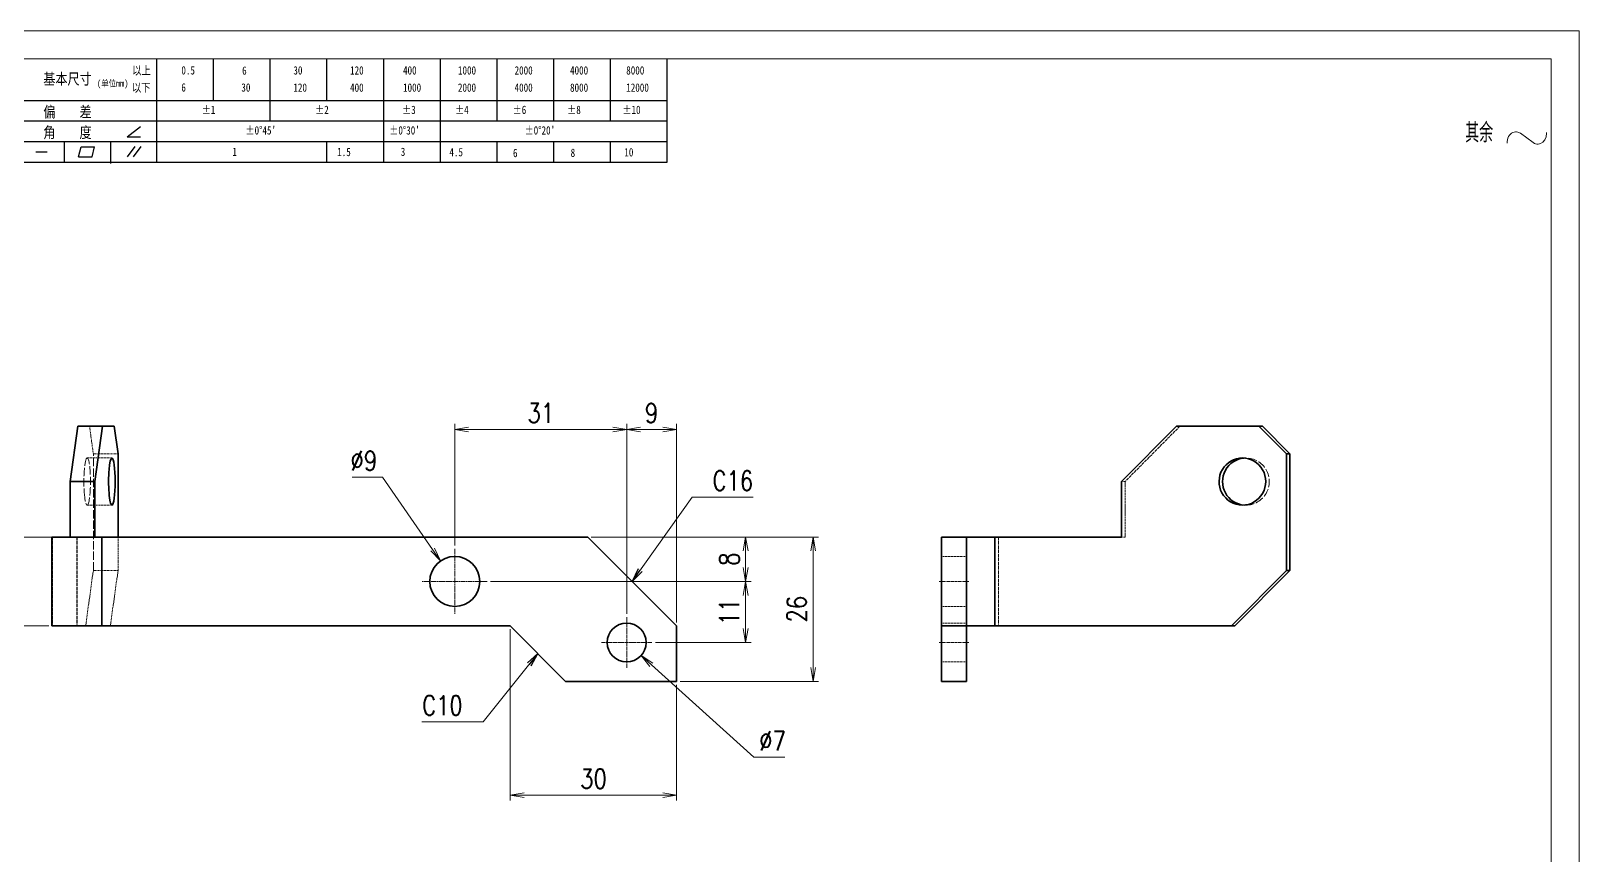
# Model space of a CAD drawing. Header units: millimetres. Extents: x 53130 to 124945, y -23470 to -1811.
# Drawn here: x 54905.7 to 55184.9, y -2377.6 to -2229.1 of the extents above; entities that cross this region are included whole.
import ezdxf

# ---------------------------------------------------------------- set-up
doc = ezdxf.new("R2010")
doc.units = ezdxf.units.MM
doc.header["$LTSCALE"] = 0.5
for name, pattern in [('AM_ISO02W050x2', [3.75, 3, -0.75]), ('AM_ISO08W050x2', [9, 6, -0.75, 1.5, -0.75]), ('DOT2', [0.125, 0, -0.125])]:
    doc.linetypes.add(name, pattern=pattern)
for name, color, linetype, lineweight in [('中心线', 2, 'AM_ISO08W050x2', 18), ('图框', 7, 'Continuous', 18), ('标注线', 3, 'Continuous', 18), ('粗实线', 7, 'Continuous', 35), ('虚线', 1, 'AM_ISO02W050x2', 18)]:
    doc.layers.add(name, color=color, linetype=linetype, lineweight=lineweight)
doc.layers.add('图\\M+19E79\\M+195B6\\M+18E9A', color=7, linetype='Continuous')
doc.layers.add('打印', color=7, linetype='Continuous', lineweight=15, plot=False)
doc.layers.add('打印-禁用', color=7, linetype='Continuous', lineweight=15, plot=False)
doc.styles.add('DIM', font='romans.shx', dxfattribs={"width": 0.8, "bigfont": 'bigfont.shx'})
doc.styles.add('国标', font='simfang.ttf', dxfattribs={"width": 0.8})
doc.styles.add('机械长仿宋', font='gbenor.shx', dxfattribs={"height": 1, "bigfont": 'gbcbig.shx'})
doc.dimstyles.new('XR 1-1', dxfattribs={"dimtxt": 3.5, "dimasz": 2.5, "dimexe": 1, "dimexo": 0.625, "dimgap": 1.2, "dimtad": 1, "dimtoh": 1, "dimdsep": 46, "dimtxsty": 'DIM', "dimblk": 'OPEN', "dimcen": 0, "dimclrd": 8, "dimclre": 8, "dimclrt": 2, "dimazin": 2, "dimtfac": 0.5, "dimtmove": 0, "dimatfit": 3, "dimldrblk": 'OPEN', "dimfxl": 0, "dimtolj": 2, "dimlwd": 18, "dimlwe": 18, "dimarcsym": 0})
doc.dimstyles.new('XR 1-1$0', dxfattribs={"dimtxt": 3.5, "dimasz": 2.5, "dimexe": 1, "dimexo": 0.625, "dimgap": 1.2, "dimtad": 1, "dimzin": 9, "dimdsep": 46, "dimtxsty": 'DIM', "dimblk": 'OPEN', "dimcen": 0, "dimclrd": 8, "dimclre": 8, "dimclrt": 2, "dimazin": 2, "dimtfac": 0.5, "dimtmove": 0, "dimatfit": 3, "dimldrblk": 'OPEN', "dimfxl": 0, "dimtolj": 2, "dimlwd": 18, "dimlwe": 18, "dimarcsym": 0})
doc.dimstyles.new('XR 1-1$3', dxfattribs={"dimtxt": 3.5, "dimasz": 2.5, "dimexe": 1, "dimexo": 0.625, "dimgap": 1.2, "dimtad": 1, "dimtoh": 1, "dimdsep": 46, "dimtxsty": 'DIM', "dimblk": 'OPEN', "dimcen": 0, "dimclrd": 8, "dimclre": 8, "dimclrt": 2, "dimazin": 2, "dimtfac": 0.5, "dimtofl": 0, "dimtmove": 0, "dimatfit": 3, "dimldrblk": 'OPEN', "dimfxl": 0, "dimtolj": 2, "dimlwd": 18, "dimlwe": 18, "dimarcsym": 0})

# ---------------------------------------------------------------- blocks, each defined once
blk = doc.blocks.new('GZDEH零件A3图框V01版')
at = {"layer": '图\\M+19E79\\M+195B6\\M+18E9A', "color": 9}
for p, q in [((3021.09, -1561.98), (3021.09, -1554.46)), ((3031.31, -1561.98), (3031.31, -1554.46)), ((3041.53, -1561.98), (3041.53, -1554.46)), ((3051.75, -1561.98), (3051.75, -1554.46)), ((3061.98, -1561.98), (3061.98, -1554.46)), ((3072.2, -1561.98), (3072.2, -1554.46)), ((3082.42, -1561.98), (3082.42, -1554.46)), ((3092.64, -1561.98), (3092.64, -1554.46)), ((3102.86, -1561.98), (3102.86, -1554.46)), ((3113.09, -1573.08), (3113.09, -1554.46)), ((2996.09, -1561.98), (3113.09, -1561.98)), ((3021.09, -1573.08), (3021.09, -1561.98)), ((3041.53, -1565.68), (3041.53, -1561.98)), ((3061.98, -1573.08), (3061.98, -1561.98)), ((3072.2, -1573.08), (3072.2, -1561.98)), ((3082.42, -1565.68), (3082.42, -1561.98)), ((3092.64, -1565.68), (3092.64, -1561.98)), ((3102.86, -1565.68), (3102.86, -1561.98)), ((2996.09, -1565.68), (3113.09, -1565.68)), ((3015.75, -1568.51), (3018.15, -1566.66)), ((3015.75, -1568.51), (3018.15, -1568.51)), ((2996.09, -1569.38), (3113.09, -1569.38)), ((2999.26, -1571.23), (3001.32, -1571.23)), ((3004.42, -1573.08), (3004.42, -1569.38)), ((3006.97, -1572.12), (3007.45, -1570.33)), ((3007.45, -1570.33), (3009.86, -1570.33)), ((3009.39, -1572.12), (3009.86, -1570.33)), ((3012.75, -1573.08), (3012.75, -1569.38)), ((3015.81, -1572.12), (3017.15, -1570.26)), ((3016.89, -1572.12), (3018.23, -1570.26)), ((3051.75, -1573.08), (3051.75, -1569.38)), ((3082.42, -1573.08), (3082.42, -1569.48)), ((3092.64, -1573.08), (3092.64, -1569.38)), ((3102.86, -1573.08), (3102.86, -1569.38)), ((2990.09, -1573.08), (3113.09, -1573.08)), ((3006.97, -1572.12), (3009.39, -1572.12)), ((3012.75, -1573.33), (3012.75, -1573.08))]:
    blk.add_line(p, q, dxfattribs=at)
at = {"layer": '图框', "linetype": 'Continuous'}
for p, q in [((3272.49, -1554.46), (2882.49, -1554.46)), ((3272.49, -1832.96), (3272.49, -1554.46))]:
    blk.add_line(p, q, dxfattribs=at)
at = {"layer": '打印-禁用', "linetype": 'Continuous'}
for p, q in [((3277.49, -1549.46), (2857.49, -1549.46)), ((3277.49, -1846.46), (3277.49, -1549.46))]:
    blk.add_line(p, q, dxfattribs=at)
at = {"layer": '图\\M+19E79\\M+195B6\\M+18E9A', "color": 9, "style": '国标', "width": 0.8}
for s, height, p in [('基本尺寸', 2, (3000.6, -1559.1)), ('以上', 1.5, (3016.64, -1557.33)), ('0.5', 1.5, (3025.49, -1557.3)), ('6', 1.5, (3036.45, -1557.34)), ('30', 1.5, (3045.69, -1557.31)), ('120', 1.5, (3055.91, -1557.31)), ('400', 1.5, (3065.46, -1557.31)), ('1000', 1.5, (3075.36, -1557.31)), ('2000', 1.5, (3085.57, -1557.31)), ('4000', 1.5, (3095.57, -1557.31)), ('8000', 1.5, (3105.7, -1557.31)), ('以下', 1.5, (3016.58, -1560.43)), ('6', 1.5, (3025.49, -1560.38)), ('30', 1.5, (3036.31, -1560.39)), ('120', 1.5, (3045.69, -1560.41)), ('400', 1.5, (3055.91, -1560.41)), ('1000', 1.5, (3065.46, -1560.41)), ('2000', 1.5, (3075.36, -1560.41)), ('4000', 1.5, (3085.57, -1560.41)), ('8000', 1.5, (3095.57, -1560.41)), ('12000', 1.5, (3105.7, -1560.41)), ('偏    差', 2, (3000.6, -1565.04)), ('±1', 1.5, (3029.16, -1564.42)), ('±2', 1.5, (3049.61, -1564.42)), ('±3', 1.5, (3065.3, -1564.42)), ('±4', 1.5, (3074.85, -1564.42)), ('±6', 1.5, (3085.22, -1564.42)), ('±8', 1.5, (3095.06, -1564.42)), ('±10', 1.5, (3105.02, -1564.42)), ('角    度', 2, (3000.6, -1568.74)), ("±0%%D45'", 1.5, (3037.06, -1568.12)), ("±0%%D30'", 1.5, (3062.98, -1568.12)), ("±0%%D20'", 1.5, (3087.38, -1568.12)), ('1', 1.5, (3034.69, -1571.98)), ('1.5', 1.5, (3053.59, -1572.01)), ('3', 1.5, (3065.05, -1571.98)), ('4.5', 1.5, (3073.82, -1572.05)), ('6', 1.5, (3085.28, -1572.19)), ('8', 1.5, (3095.68, -1572.15)), ('10', 1.5, (3105.36, -1572.06))]:
    blk.add_text(s, height=height, dxfattribs=at).set_placement(p)
at = {"layer": '图\\M+19E79\\M+195B6\\M+18E9A', "color": 9, "lineweight": 15, "style": '国标', "width": 0.8}
blk.add_text('(单位mm)', height=1.2, dxfattribs=at).set_placement((3010.27, -1559.51))
blk = doc.blocks.new('DEH A3')
at = {"layer": '图框'}
blk.add_blockref('GZDEH零件A3图框V01版', (-2857.49, 1846.46), dxfattribs=at)
blk = doc.blocks.new('其余不去材料')
at = {"layer": '标注线', "color": 2, "lineweight": 13}
for points in [[(0, 0.17), (0.01, 0.48), (0.07, 0.79), (0.16, 1.09), (0.28, 1.36), (0.44, 1.6), (0.62, 1.8), (0.82, 1.97), (1.04, 2.09), (1.26, 2.17), (1.49, 2.21), (1.72, 2.21), (1.94, 2.17), (2.37, 1.97), (2.41, 1.95)], [(2.41, 1.95), (3.55, 1.11), (4.7, 0.27)], [(4.7, 0.27), (4.91, 0.14), (5.14, 0.05), (5.37, 0), (5.6, 0), (5.82, 0.04), (6.04, 0.11), (6.45, 0.38), (6.79, 0.8), (7.02, 1.34), (7.11, 1.95), (7.11, 2.09)]]:
    blk.add_lwpolyline(points, dxfattribs=at)
at = {"layer": '标注线', "color": 7, "linetype": 'DOT2', "style": '机械长仿宋'}
blk.add_text('其余', height=3.5, dxfattribs=at).set_placement((-7.56, 0.3))
blk = doc.blocks.new('_Open')
at = {"color": 0, "linetype": 'ByBlock', "lineweight": -2}
for p, q in [((-1, 0.17), (0, 0)), ((-1, -0.17), (0, 0)), ((0, 0), (-1, 0))]:
    blk.add_line(p, q, dxfattribs=at)
blk = doc.blocks.new('*D116')
at = {"layer": 'Defpoints', "color": 0, "transparency": 16777216}
for p in [(55006.15, -2320.31), (55046.76, -2320.31), (55022.15, -2346.31)]:
    blk.add_point(p, dxfattribs=at)
at = {"layer": '标注线', "color": 8, "lineweight": 18, "transparency": 16777216}
for p, q in [((55006.77, -2320.31), (55047.76, -2320.31)), ((55046.76, -2343.81), (55046.76, -2322.81)), ((55022.77, -2346.31), (55047.76, -2346.31))]:
    blk.add_line(p, q, dxfattribs=at)
at = {"layer": '标注线', "color": 8, "lineweight": 18, "transparency": 16777216, "xscale": 2.5, "yscale": 2.5, "zscale": 2.5}
for p, rotation in [((55046.76, -2320.31), 90), ((55046.76, -2346.31), 270)]:
    blk.add_blockref('_Open', p, dxfattribs=dict(at, rotation=rotation))
at = {"layer": '标注线', "color": 2, "transparency": 16777216, "insert": (55043.81, -2333.31), "char_height": 3.5, "attachment_point": 5, "rotation": 90, "style": 'DIM'}
blk.add_mtext('\\A2;26', dxfattribs=at)
blk = doc.blocks.new('*D117')
at = {"layer": 'Defpoints', "color": 0, "transparency": 16777216}
for p in [(54890.75, -2320.31), (54912.82, -2320.31), (54909.6, -2336.31)]:
    blk.add_point(p, dxfattribs=at)
at = {"layer": '标注线', "color": 8, "lineweight": 18, "transparency": 16777216}
for p, q in [((54912.19, -2320.31), (54889.75, -2320.31)), ((54890.75, -2333.81), (54890.75, -2322.81)), ((54908.98, -2336.31), (54889.75, -2336.31))]:
    blk.add_line(p, q, dxfattribs=at)
at = {"layer": '标注线', "color": 8, "lineweight": 18, "transparency": 16777216, "xscale": 2.5, "yscale": 2.5, "zscale": 2.5}
for p, rotation in [((54890.75, -2320.31), 90), ((54890.75, -2336.31), 270)]:
    blk.add_blockref('_Open', p, dxfattribs=dict(at, rotation=rotation))
at = {"layer": '标注线', "color": 2, "transparency": 16777216, "insert": (54887.8, -2328.31), "char_height": 3.5, "attachment_point": 5, "rotation": 90, "style": 'DIM'}
blk.add_mtext('\\A2;16', dxfattribs=at)
blk = doc.blocks.new('*D118')
at = {"layer": 'Defpoints', "color": 0, "transparency": 16777216}
for p in [(54992.15, -2336.31), (55022.15, -2346.31), (54992.15, -2366.81)]:
    blk.add_point(p, dxfattribs=at)
at = {"layer": '标注线', "color": 8, "lineweight": 18, "transparency": 16777216}
for p, q in [((54992.15, -2336.93), (54992.15, -2367.81)), ((55022.15, -2346.93), (55022.15, -2367.81)), ((55019.65, -2366.81), (54994.65, -2366.81))]:
    blk.add_line(p, q, dxfattribs=at)
at = {"layer": '标注线', "color": 8, "lineweight": 18, "transparency": 16777216, "xscale": 2.5, "yscale": 2.5, "zscale": 2.5, "rotation": 180}
blk.add_blockref('_Open', (54992.15, -2366.81), dxfattribs=at)
at = {"layer": '标注线', "color": 8, "lineweight": 18, "transparency": 16777216, "xscale": 2.5, "yscale": 2.5, "zscale": 2.5}
blk.add_blockref('_Open', (55022.15, -2366.81), dxfattribs=at)
at = {"layer": '标注线', "color": 2, "transparency": 16777216, "insert": (55007.15, -2363.86), "char_height": 3.5, "attachment_point": 5, "style": 'DIM'}
blk.add_mtext('\\A2;30', dxfattribs=at)
blk = doc.blocks.new('*D119')
at = {"layer": 'Defpoints', "color": 0, "transparency": 16777216}
for p in [(55013.15, -2300.9), (55013.15, -2334.76), (55022.15, -2336.31)]:
    blk.add_point(p, dxfattribs=at)
at = {"layer": '标注线', "color": 8, "lineweight": 18, "transparency": 16777216}
for p, q in [((55013.15, -2334.13), (55013.15, -2299.9)), ((55019.65, -2300.9), (55015.65, -2300.9)), ((55022.15, -2335.68), (55022.15, -2299.9))]:
    blk.add_line(p, q, dxfattribs=at)
at = {"layer": '标注线', "color": 8, "lineweight": 18, "transparency": 16777216, "xscale": 2.5, "yscale": 2.5, "zscale": 2.5, "rotation": 180}
blk.add_blockref('_Open', (55013.15, -2300.9), dxfattribs=at)
at = {"layer": '标注线', "color": 8, "lineweight": 18, "transparency": 16777216, "xscale": 2.5, "yscale": 2.5, "zscale": 2.5}
blk.add_blockref('_Open', (55022.15, -2300.9), dxfattribs=at)
at = {"layer": '标注线', "color": 2, "transparency": 16777216, "insert": (55017.65, -2297.95), "char_height": 3.5, "attachment_point": 5, "style": 'DIM'}
blk.add_mtext('\\A2;9', dxfattribs=at)
blk = doc.blocks.new('*D120')
at = {"layer": 'Defpoints', "color": 0, "transparency": 16777216}
for p in [(54982.15, -2300.9), (54982.15, -2322.46), (55013.15, -2334.76)]:
    blk.add_point(p, dxfattribs=at)
at = {"layer": '标注线', "color": 8, "lineweight": 18, "transparency": 16777216}
for p, q in [((54982.15, -2321.83), (54982.15, -2299.9)), ((55010.65, -2300.9), (54984.65, -2300.9)), ((55013.15, -2334.13), (55013.15, -2299.9))]:
    blk.add_line(p, q, dxfattribs=at)
at = {"layer": '标注线', "color": 8, "lineweight": 18, "transparency": 16777216, "xscale": 2.5, "yscale": 2.5, "zscale": 2.5, "rotation": 180}
blk.add_blockref('_Open', (54982.15, -2300.9), dxfattribs=at)
at = {"layer": '标注线', "color": 8, "lineweight": 18, "transparency": 16777216, "xscale": 2.5, "yscale": 2.5, "zscale": 2.5}
blk.add_blockref('_Open', (55013.15, -2300.9), dxfattribs=at)
at = {"layer": '标注线', "color": 2, "transparency": 16777216, "insert": (54997.65, -2297.95), "char_height": 3.5, "attachment_point": 5, "style": 'DIM'}
blk.add_mtext('\\A2;31', dxfattribs=at)
blk = doc.blocks.new('*D121')
at = {"layer": 'Defpoints', "color": 0, "transparency": 16777216}
for p in [(55006.15, -2320.31), (54988, -2328.31), (55034.6, -2328.31)]:
    blk.add_point(p, dxfattribs=at)
at = {"layer": '标注线', "color": 8, "lineweight": 18, "transparency": 16777216}
for p, q in [((55006.77, -2320.31), (55035.6, -2320.31)), ((55034.6, -2322.81), (55034.6, -2325.81)), ((54988.62, -2328.31), (55035.6, -2328.31))]:
    blk.add_line(p, q, dxfattribs=at)
at = {"layer": '标注线', "color": 8, "lineweight": 18, "transparency": 16777216, "xscale": 2.5, "yscale": 2.5, "zscale": 2.5}
for p, rotation in [((55034.6, -2320.31), 90), ((55034.6, -2328.31), 270)]:
    blk.add_blockref('_Open', p, dxfattribs=dict(at, rotation=rotation))
at = {"layer": '标注线', "color": 2, "transparency": 16777216, "insert": (55031.65, -2324.31), "char_height": 3.5, "attachment_point": 5, "rotation": 90, "style": 'DIM'}
blk.add_mtext('\\A2;8', dxfattribs=at)
blk = doc.blocks.new('*D122')
at = {"layer": 'Defpoints', "color": 0, "transparency": 16777216}
for p in [(54988.62, -2328.31), (55034.6, -2328.31), (55017.7, -2339.31)]:
    blk.add_point(p, dxfattribs=at)
at = {"layer": '标注线', "color": 8, "lineweight": 18, "transparency": 16777216}
for p, q in [((54989.25, -2328.31), (55035.6, -2328.31)), ((55034.6, -2336.81), (55034.6, -2330.81)), ((55018.32, -2339.31), (55035.6, -2339.31))]:
    blk.add_line(p, q, dxfattribs=at)
at = {"layer": '标注线', "color": 8, "lineweight": 18, "transparency": 16777216, "xscale": 2.5, "yscale": 2.5, "zscale": 2.5}
for p, rotation in [((55034.6, -2328.31), 90), ((55034.6, -2339.31), 270)]:
    blk.add_blockref('_Open', p, dxfattribs=dict(at, rotation=rotation))
at = {"layer": '标注线', "color": 2, "transparency": 16777216, "insert": (55031.65, -2333.81), "char_height": 3.5, "attachment_point": 5, "rotation": 90, "style": 'DIM'}
blk.add_mtext('\\A2;11', dxfattribs=at)
blk = doc.blocks.new('*D123')
at = {"layer": 'Defpoints', "color": 0, "transparency": 16777216}
for p in [(55010.55, -2336.96), (55015.75, -2341.65)]:
    blk.add_point(p, dxfattribs=at)
at = {"layer": '标注线', "color": 8, "lineweight": 18, "transparency": 16777216}
for p, q in [((55036.06, -2359.96), (55017.6, -2343.33)), ((55041.66, -2359.96), (55036.06, -2359.96))]:
    blk.add_line(p, q, dxfattribs=at)
at = {"layer": '标注线', "color": 8, "lineweight": 18, "transparency": 16777216, "xscale": 2.5, "yscale": 2.5, "zscale": 2.5, "rotation": 137.9711882854594}
blk.add_blockref('_Open', (55015.75, -2341.65), dxfattribs=at)
at = {"layer": '标注线', "color": 2, "transparency": 16777216, "insert": (55039.46, -2357.01), "char_height": 3.5, "attachment_point": 5, "style": 'DIM'}
blk.add_mtext('\\A2;∅7', dxfattribs=at)
blk = doc.blocks.new('*D124')
at = {"layer": 'Defpoints', "color": 0, "transparency": 16777216}
for p in [(54979.59, -2324.61), (54984.71, -2332.01)]:
    blk.add_point(p, dxfattribs=at)
at = {"layer": '标注线', "color": 8, "lineweight": 18, "transparency": 16777216}
for p, q in [((54963.65, -2309.49), (54969.11, -2309.49)), ((54969.11, -2309.49), (54978.16, -2322.55))]:
    blk.add_line(p, q, dxfattribs=at)
at = {"layer": '标注线', "color": 8, "lineweight": 18, "transparency": 16777216, "xscale": 2.5, "yscale": 2.5, "zscale": 2.5, "rotation": 304.7073385625307}
blk.add_blockref('_Open', (54979.59, -2324.61), dxfattribs=at)
at = {"layer": '标注线', "color": 2, "transparency": 16777216, "insert": (54965.78, -2306.54), "char_height": 3.5, "attachment_point": 5, "style": 'DIM'}
blk.add_mtext('\\A2;∅9', dxfattribs=at)

msp = doc.modelspace()

# ---------------------------------------------------------------- linework, layer by layer
at = {"layer": '中心线', "ltscale": 0.2925}
msp.add_line((54982.147, -2322.458), (54982.147, -2334.158), dxfattribs=at)
at = {"layer": '中心线', "ltscale": 0.292505}
msp.add_line((54987.997, -2328.308), (54976.297, -2328.308), dxfattribs=at)
at = {"layer": '中心线', "ltscale": 0.13501}
for p, q in [((55069.463, -2328.308), (55074.864, -2328.308)), ((55069.463, -2339.308), (55074.864, -2339.308))]:
    msp.add_line(p, q, dxfattribs=at)
at = {"layer": '中心线', "ltscale": 0.227501}
msp.add_line((55013.147, -2334.758), (55013.147, -2343.858), dxfattribs=at)
at = {"layer": '中心线', "ltscale": 0.22749}
msp.add_line((55017.697, -2339.308), (55008.598, -2339.308), dxfattribs=at)
at = {"layer": '打印'}
msp.add_lwpolyline([(54764.856, -2229.107), (55184.856, -2229.107), (55184.856, -2526.107), (54764.856, -2526.107)], close=True, dxfattribs=at)
at = {"layer": '粗实线', "ltscale": 0.252409}
for p, q in [((54914.207, -2300.308), (54912.815, -2310.308)), ((54918.663, -2300.308), (54917.271, -2310.308))]:
    msp.add_line(p, q, dxfattribs=at)
at = {"layer": '粗实线', "ltscale": 0.111401}
for p, q in [((54918.663, -2300.308), (54914.207, -2300.308)), ((54917.271, -2310.308), (54912.815, -2310.308))]:
    msp.add_line(p, q, dxfattribs=at)
at = {"layer": '粗实线', "ltscale": 0.052197}
msp.add_line((54920.751, -2300.308), (54918.663, -2300.308), dxfattribs=at)
at = {"layer": '粗实线', "ltscale": 0.126205}
msp.add_line((54921.447, -2305.308), (54920.751, -2300.308), dxfattribs=at)
at = {"layer": '粗实线', "ltscale": 0.35184}
for p, q in [((55112.284, -2300.308), (55102.381, -2310.308)), ((55132.089, -2326.308), (55122.186, -2336.308)), ((55132.716, -2326.308), (55122.813, -2336.308))]:
    msp.add_line(p, q, dxfattribs=at)
at = {"layer": '粗实线', "ltscale": 0.37135}
msp.add_line((55127.138, -2300.308), (55112.284, -2300.308), dxfattribs=at)
at = {"layer": '粗实线', "ltscale": 0.015649}
msp.add_line((55127.138, -2300.308), (55127.764, -2300.308), dxfattribs=at)
at = {"layer": '粗实线', "ltscale": 0.175916}
msp.add_line((55132.089, -2305.308), (55127.138, -2300.308), dxfattribs=at)
at = {"layer": '粗实线', "ltscale": 0.175924}
msp.add_line((55132.716, -2305.308), (55127.764, -2300.308), dxfattribs=at)
at = {"layer": '粗实线', "ltscale": 0.375}
msp.add_line((54921.447, -2320.308), (54921.447, -2305.308), dxfattribs=at)
at = {"layer": '粗实线'}
for p, q in [((55132.089, -2326.308), (55132.089, -2305.308)), ((55132.716, -2326.308), (55132.716, -2305.308)), ((54918.517, -2320.308), (55006.147, -2320.308)), ((55006.147, -2320.308), (55022.147, -2336.308)), ((55079.54, -2320.308), (55099.913, -2320.308)), ((54992.147, -2336.308), (54918.517, -2336.308)), ((55079.54, -2336.308), (55122.186, -2336.308)), ((55022.147, -2346.308), (55002.147, -2346.308))]:
    msp.add_line(p, q, dxfattribs=at)
at = {"layer": '粗实线', "ltscale": 0.015662}
for p, q in [((55132.089, -2305.308), (55132.716, -2305.308)), ((55132.089, -2326.308), (55132.716, -2326.308)), ((55122.186, -2336.308), (55122.813, -2336.308))]:
    msp.add_line(p, q, dxfattribs=at)
at = {"layer": '粗实线', "ltscale": 0.250002}
for p, q in [((54912.815, -2320.308), (54912.815, -2310.308)), ((54917.271, -2310.308), (54917.271, -2320.308)), ((55102.381, -2310.308), (55102.381, -2320.308))]:
    msp.add_line(p, q, dxfattribs=at)
at = {"layer": '粗实线', "ltscale": 0.225}
for p, q in [((54909.517, -2320.308), (54918.517, -2320.308)), ((54918.517, -2336.308), (54909.517, -2336.308))]:
    msp.add_line(p, q, dxfattribs=at)
at = {"layer": '粗实线', "ltscale": 0.4}
for p, q in [((54909.517, -2320.308), (54909.517, -2336.308)), ((54918.517, -2320.308), (54918.517, -2336.308)), ((55069.913, -2320.308), (55069.913, -2336.308)), ((55074.413, -2336.308), (55074.413, -2320.308)), ((55079.54, -2320.308), (55079.54, -2336.308))]:
    msp.add_line(p, q, dxfattribs=at)
at = {"layer": '粗实线', "ltscale": 0.1125}
for p, q in [((55069.913, -2320.308), (55074.413, -2320.308)), ((55069.913, -2336.308), (55074.413, -2336.308)), ((55069.913, -2346.308), (55074.413, -2346.308))]:
    msp.add_line(p, q, dxfattribs=at)
at = {"layer": '粗实线', "ltscale": 0.128162}
for p, q in [((55074.413, -2320.308), (55079.54, -2320.308)), ((55079.54, -2336.308), (55074.413, -2336.308))]:
    msp.add_line(p, q, dxfattribs=at)
at = {"layer": '粗实线', "ltscale": 0.061694}
msp.add_line((55099.913, -2320.308), (55102.381, -2320.308), dxfattribs=at)
at = {"layer": '粗实线', "ltscale": 0.001099}
msp.add_line((54914.061, -2336.308), (54914.017, -2336.308), dxfattribs=at)
at = {"layer": '粗实线', "ltscale": 0.353553}
msp.add_line((55002.147, -2346.308), (54992.147, -2336.308), dxfattribs=at)
at = {"layer": '粗实线', "ltscale": 0.25}
for p, q in [((55022.147, -2346.308), (55022.147, -2336.308)), ((55069.913, -2346.308), (55069.913, -2336.308)), ((55074.413, -2346.308), (55074.413, -2336.308))]:
    msp.add_line(p, q, dxfattribs=at)
at = {"layer": '粗实线'}
for centre, radius in [((54982.147, -2328.308), 4.5), ((55013.147, -2339.308), 3.5)]:
    msp.add_circle(centre, radius, dxfattribs=at)
for centre, major_axis, ratio, start_param, end_param in [((54920.333, -2310.308), (0, -4.25), 0.1391731, 3.1416217, 5.212389), ((54920.333, -2310.308), (0, -4.25), 0.1391731, 0.0000291, 3.1416217), ((55124.167, -2310.308), (0, 4.25), 0.9902681, 0.0000291, 2.0707963), ((55124.793, -2310.308), (0, 4.25), 0.9902681, 0.0744669, 2.0707963), ((55124.167, -2310.308), (0, 4.25), 0.9902681, 3.1416217, 6.2832144), ((54920.333, -2310.308), (0, -4.25), 0.1391731, 5.212389, 6.2832144), ((55124.167, -2310.308), (0, 4.25), 0.9902681, 2.0707963, 3.1416217), ((55124.793, -2310.308), (0, 4.25), 0.9902681, 2.0707963, 3.0671152)]:
    msp.add_ellipse(centre, major_axis=major_axis, ratio=ratio, start_param=start_param, end_param=end_param, dxfattribs=at)
at = {"layer": '虚线', "ltscale": 0.126205}
msp.add_line((54916.991, -2305.308), (54916.295, -2300.308), dxfattribs=at)
at = {"layer": '虚线', "ltscale": 0.351831}
msp.add_line((55112.91, -2300.308), (55103.008, -2310.308), dxfattribs=at)
at = {"layer": '虚线'}
msp.add_line((54916.991, -2326.308), (54916.991, -2305.308), dxfattribs=at)
at = {"layer": '虚线', "ltscale": 0.111401}
for p, q in [((54921.447, -2305.308), (54916.991, -2305.308)), ((54921.447, -2326.308), (54916.991, -2326.308))]:
    msp.add_line(p, q, dxfattribs=at)
at = {"layer": '虚线', "ltscale": 0.111414}
for p, q in [((54915.877, -2306.058), (54920.333, -2306.058)), ((54915.877, -2314.558), (54920.333, -2314.558))]:
    msp.add_line(p, q, dxfattribs=at)
at = {"layer": '虚线', "ltscale": 0.015662}
for p, q in [((55124.793, -2306.058), (55124.167, -2306.058)), ((55102.381, -2310.308), (55103.008, -2310.308)), ((55102.381, -2320.308), (55103.008, -2320.308))]:
    msp.add_line(p, q, dxfattribs=at)
at = {"layer": '虚线', "ltscale": 0.250002}
msp.add_line((55103.008, -2320.308), (55103.008, -2310.308), dxfattribs=at)
at = {"layer": '虚线', "ltscale": 0.015649}
msp.add_line((55124.793, -2314.558), (55124.167, -2314.558), dxfattribs=at)
at = {"layer": '虚线', "ltscale": 0.4}
for p, q in [((54909.605, -2320.308), (54909.605, -2336.308)), ((54914.017, -2320.308), (54914.017, -2336.308)), ((54914.061, -2320.308), (54914.061, -2336.308)), ((54918.517, -2320.308), (54918.517, -2336.308)), ((55080.166, -2320.308), (55080.166, -2336.308))]:
    msp.add_line(p, q, dxfattribs=at)
at = {"layer": '虚线', "ltscale": 0.001099}
msp.add_line((54914.017, -2320.308), (54914.061, -2320.308), dxfattribs=at)
at = {"layer": '虚线', "ltscale": 0.150002}
msp.add_line((54921.447, -2326.308), (54921.447, -2320.308), dxfattribs=at)
at = {"layer": '虚线', "ltscale": 0.1125}
for p, q in [((55069.913, -2323.808), (55074.413, -2323.808)), ((55069.913, -2332.808), (55074.413, -2332.808)), ((55069.913, -2335.808), (55074.413, -2335.808)), ((55069.913, -2336.308), (55074.413, -2336.308)), ((55069.913, -2342.808), (55074.413, -2342.808))]:
    msp.add_line(p, q, dxfattribs=at)
at = {"layer": '虚线', "ltscale": 0.252411}
msp.add_line((54916.991, -2326.308), (54915.598, -2336.308), dxfattribs=at)
at = {"layer": '虚线', "ltscale": 0.252409}
msp.add_line((54921.447, -2326.308), (54920.055, -2336.308), dxfattribs=at)
at = {"layer": '虚线'}
for centre, major_axis, ratio, start_param, end_param in [((54915.877, -2310.308), (0, -4.25), 0.1391731, 3.1416217, 5.212389), ((54915.877, -2310.308), (0, -4.25), 0.1391731, 0.0000291, 3.1416217), ((55124.793, -2310.308), (0, 4.25), 0.9902681, 0.0000291, 0.0744669), ((55124.793, -2310.308), (0, 4.25), 0.9902681, 3.1416217, 6.2832144), ((54915.877, -2310.308), (0, -4.25), 0.1391731, 5.212389, 6.2832144), ((55124.793, -2310.308), (0, 4.25), 0.9902681, 3.0671152, 3.1416217)]:
    msp.add_ellipse(centre, major_axis=major_axis, ratio=ratio, start_param=start_param, end_param=end_param, dxfattribs=at)

# ---------------------------------------------------------------- block references
at = {"layer": '图框'}
msp.add_blockref('DEH A3', (54764.856, -2526.107), dxfattribs=at)
at = {"layer": '标注线'}
msp.add_blockref('其余不去材料', (55171.887, -2249.495), dxfattribs=at)

# ---------------------------------------------------------------- texts
at = {"layer": '标注线', "color": 2, "char_height": 3.5, "style": 'DIM'}
for s, insert, attachment_point in [('C16', (55028.642, -2311.89), 7), ('C10', (54983.574, -2352.396), 9)]:
    msp.add_mtext(s, dxfattribs=dict(at, insert=insert, attachment_point=attachment_point))

# ---------------------------------------------------------------- dimensions: what is measured, and where the dimension line sits
at = {"layer": '标注线'}
for base, p1, p2, picture, middle in [((54982.147, -2300.899), (55013.147, -2334.758), (54982.147, -2322.458), '*D120', (54997.647, -2297.949)), ((55013.147, -2300.899), (55022.147, -2336.308), (55013.147, -2334.758), '*D119', (55017.647, -2297.949)), ((54992.147, -2366.808), (55022.147, -2346.308), (54992.147, -2336.308), '*D118', (55007.147, -2363.858))]:
    dim = msp.add_linear_dim(base=base, p1=p1, p2=p2, dimstyle='XR 1-1$0', dxfattribs=at)
    dim.commit()
    dim.dimension.update_dxf_attribs({"geometry": picture, "text_midpoint": middle})
for p1, p2, picture, middle in [((54984.71, -2332.007), (54979.585, -2324.609), '*D124', (54965.78, -2309.49)), ((55010.547, -2336.965), (55015.747, -2341.651), '*D123', (55039.461, -2359.961))]:
    dim = msp.add_diameter_dim_2p(p1=p1, p2=p2, dimstyle='XR 1-1$3', dxfattribs=at)
    dim.commit()
    dim.dimension.update_dxf_attribs({"geometry": picture, "text_midpoint": middle, "dimtype": 163})
for base, p1, p2, picture, middle in [((54890.751, -2320.308), (54909.605, -2336.308), (54912.815, -2320.308), '*D117', (54887.801, -2328.308)), ((55034.605, -2328.308), (55006.147, -2320.308), (54987.997, -2328.308), '*D121', (55031.655, -2324.308)), ((55046.764, -2320.308), (55022.147, -2346.308), (55006.147, -2320.308), '*D116', (55043.814, -2333.308)), ((55034.605, -2328.308), (55017.697, -2339.308), (54988.622, -2328.308), '*D122', (55031.655, -2333.808))]:
    dim = msp.add_linear_dim(base=base, p1=p1, p2=p2, angle=90, dimstyle='XR 1-1$0', dxfattribs=at)
    dim.commit()
    dim.dimension.update_dxf_attribs({"geometry": picture, "text_midpoint": middle})

# ---------------------------------------------------------------- leaders
at = {"layer": '标注线', "annotation_type": 0, "has_hookline": 1, "text_width": 7.333}
for points, hookline_direction in [([(55014.147, -2328.308), (55024.942, -2313.09), (55027.442, -2313.09)], 0), ([(54997.147, -2341.308), (54987.274, -2353.596), (54984.774, -2353.596)], 1)]:
    msp.add_leader(points, dimstyle='XR 1-1', override={"dimgap": 1.2, "dimtad": 1}, dxfattribs=dict(at, hookline_direction=hookline_direction))

doc.saveas('drawing.dxf')
